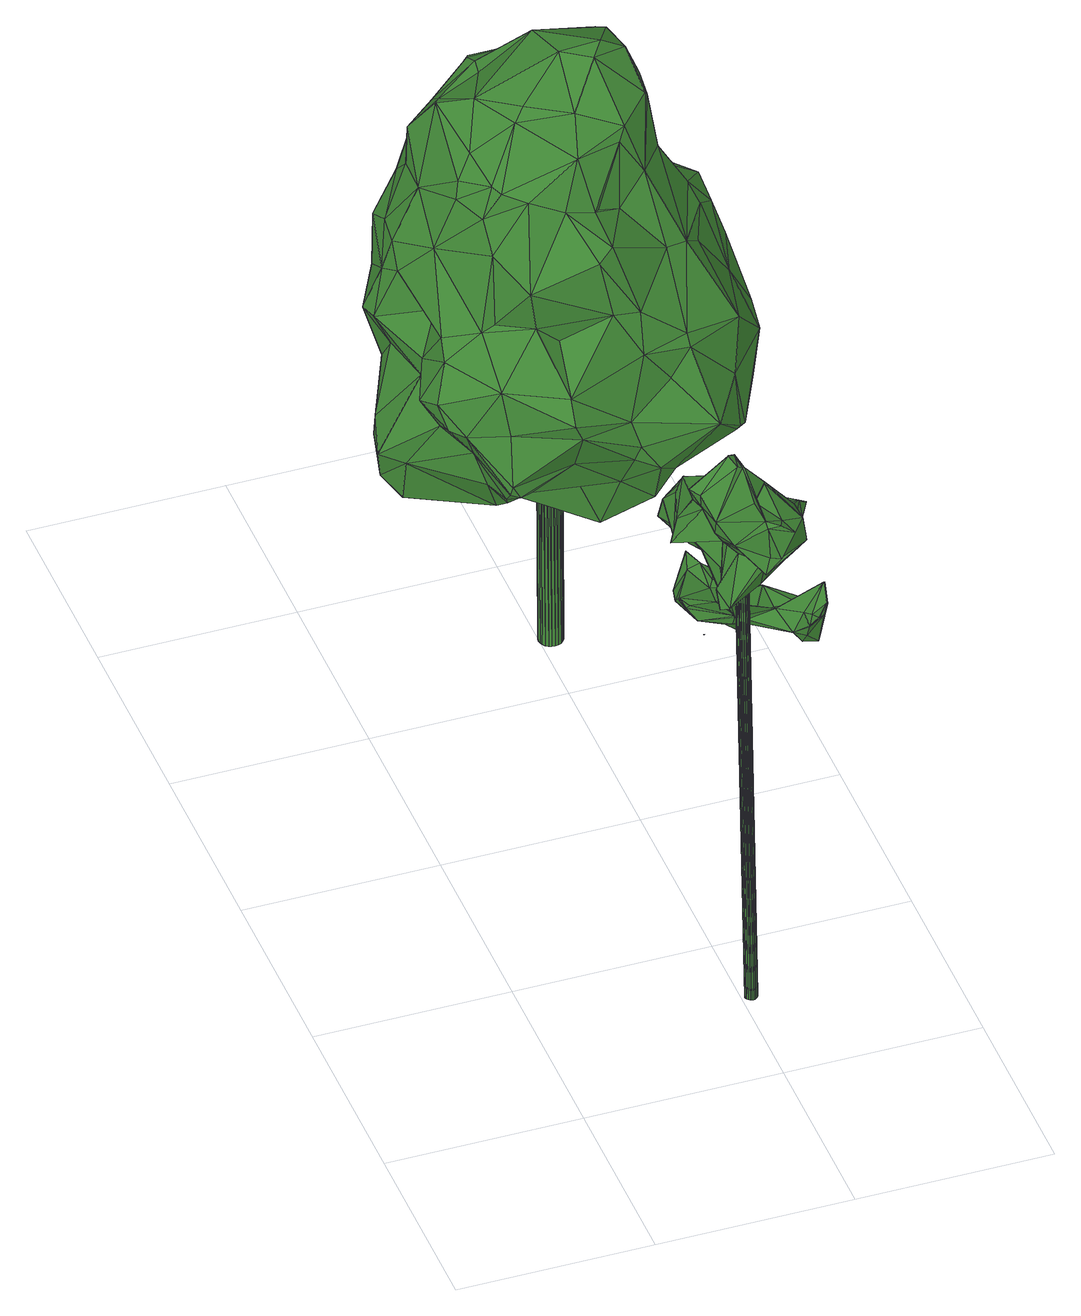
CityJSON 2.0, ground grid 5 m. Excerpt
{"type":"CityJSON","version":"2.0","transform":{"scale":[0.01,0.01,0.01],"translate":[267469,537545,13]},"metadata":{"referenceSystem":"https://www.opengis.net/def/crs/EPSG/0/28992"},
"CityObjects":{
"tree1":{"type":"SolitaryVegetationObject","attributes":{"gtid":190,"crown_width_m":4.43,"crown_median_z":26.59,"crown_r50_m":0.287,"crown_porosity":0.914,"trunk_H_m":13.5,"trunk_DBH_m":0.318,"trunk_radius_m":0.159,"trunk_base_height_m":13.09,"original_gtid":"190"},"geometry":[{"type":"Solid","lod":"3","boundaries":[[[[0,1,2]],[[3,4,5]],[[6,7,8]],[[9,10,11]],[[12,13,14]],[[12,14,15]],[[12,16,17]],[[18,19,20]],[[21,22,23]],[[24,25,26]],[[21,27,28]],[[29,25,24]],[[30,31,32]],[[33,34,35]],[[36,37,38]],[[39,38,37]],[[40,41,42]],[[43,44,10]],[[30,45,46]],[[47,48,49]],[[36,38,50]],[[2,51,0]],[[35,52,33]],[[33,52,34]],[[53,54,55]],[[56,57,58]],[[59,48,47]],[[60,61,62]],[[63,64,65]],[[6,8,66]],[[8,67,66]],[[68,69,70]],[[41,71,42]],[[72,73,27]],[[3,26,74]],[[39,75,76]],[[39,76,77]],[[66,77,76]],[[55,54,78]],[[27,73,28]],[[62,79,60]],[[80,74,26]],[[80,26,25]],[[41,27,21]],[[81,41,21]],[[82,83,84]],[[39,77,85]],[[34,52,35]],[[14,86,87]],[[1,0,74]],[[57,88,89]],[[71,29,42]],[[24,42,29]],[[72,47,73]],[[16,90,17]],[[80,91,74]],[[62,92,93]],[[94,92,62]],[[19,95,20]],[[55,96,97]],[[12,59,16]],[[47,49,98]],[[98,99,47]],[[56,19,18]],[[100,18,20]],[[100,20,101]],[[102,64,95]],[[102,65,64]],[[103,104,105]],[[7,106,107]],[[108,109,110]],[[85,38,39]],[[111,10,112]],[[66,113,6]],[[95,19,114]],[[95,114,102]],[[78,69,55]],[[45,13,115]],[[45,115,116]],[[56,114,19]],[[117,82,118]],[[36,118,82]],[[119,6,113]],[[37,119,113]],[[51,120,0]],[[62,93,121]],[[11,44,122]],[[46,123,124]],[[74,91,1]],[[125,1,91]],[[125,91,126]],[[127,125,55]],[[55,97,127]],[[127,1,125]],[[128,129,51]],[[84,37,36]],[[84,119,37]],[[113,76,75]],[[63,89,88]],[[107,130,122]],[[85,131,38]],[[50,131,77]],[[38,131,50]],[[77,131,85]],[[50,132,133]],[[67,132,50]],[[134,135,136]],[[137,25,138]],[[14,139,15]],[[63,140,64]],[[49,48,54]],[[20,95,64]],[[49,141,98]],[[78,142,87]],[[120,51,129]],[[134,120,129]],[[137,91,80]],[[105,119,84]],[[117,83,82]],[[12,115,13]],[[143,144,145]],[[127,2,1]],[[99,22,47]],[[146,147,148]],[[149,87,86]],[[136,135,104]],[[123,46,118]],[[118,46,104]],[[128,149,134]],[[128,150,149]],[[150,2,127]],[[25,137,80]],[[105,32,7]],[[50,77,67]],[[66,67,77]],[[54,151,49]],[[111,152,133]],[[143,115,17]],[[123,118,152]],[[4,24,5]],[[56,18,57]],[[55,126,153]],[[119,105,7]],[[6,119,7]],[[12,15,59]],[[150,128,2]],[[32,154,30]],[[45,154,13]],[[30,154,45]],[[2,128,51]],[[66,76,113]],[[87,139,14]],[[155,156,72]],[[112,10,9]],[[121,81,157]],[[121,93,81]],[[132,8,43]],[[81,71,41]],[[21,23,158]],[[154,104,135]],[[128,134,129]],[[13,154,149]],[[158,98,159]],[[137,138,94]],[[92,94,138]],[[8,132,67]],[[160,134,136]],[[160,110,3]],[[21,161,81]],[[3,134,160]],[[105,104,32]],[[136,45,160]],[[20,64,101]],[[48,59,162]],[[63,88,140]],[[100,57,18]],[[59,47,156]],[[9,114,58]],[[124,123,112]],[[160,116,108]],[[160,108,110]],[[13,86,14]],[[13,149,86]],[[82,84,36]],[[24,163,42]],[[136,104,46]],[[7,44,43]],[[107,44,7]],[[143,17,144]],[[144,17,164]],[[153,126,137]],[[164,145,144]],[[45,116,160]],[[55,153,53]],[[137,126,91]],[[150,127,97]],[[97,96,150]],[[134,3,120]],[[3,74,0]],[[0,120,3]],[[136,46,45]],[[53,151,54]],[[61,147,94]],[[153,94,147]],[[153,137,94]],[[146,153,147]],[[84,103,105]],[[57,89,30]],[[65,102,114]],[[32,104,154]],[[89,65,30]],[[84,83,103]],[[96,149,150]],[[118,83,117]],[[83,104,103]],[[83,118,104]],[[30,65,165]],[[65,114,165]],[[72,156,47]],[[106,165,114]],[[55,68,96]],[[149,135,134]],[[154,135,149]],[[101,140,100]],[[15,139,142]],[[3,5,26]],[[24,26,5]],[[139,87,142]],[[146,148,53]],[[49,151,148]],[[49,148,141]],[[55,69,68]],[[166,69,87]],[[78,87,69]],[[162,15,142]],[[162,59,15]],[[96,167,149]],[[151,53,148]],[[106,7,165]],[[87,167,166]],[[87,149,167]],[[141,148,147]],[[27,41,168]],[[72,27,168]],[[72,168,155]],[[155,168,41]],[[89,63,65]],[[54,162,78]],[[54,48,162]],[[112,123,111]],[[123,152,111]],[[64,140,101]],[[68,70,96]],[[107,122,44]],[[100,140,88]],[[138,25,169]],[[29,169,25]],[[111,133,43]],[[43,133,132]],[[114,56,58]],[[94,62,61]],[[167,70,166]],[[96,70,167]],[[157,60,79]],[[162,142,78]],[[88,57,100]],[[145,170,109]],[[165,31,30]],[[145,109,143]],[[108,143,109]],[[158,60,157]],[[107,106,130]],[[73,22,28]],[[158,157,21]],[[62,121,79]],[[157,79,121]],[[9,11,114]],[[73,47,22]],[[28,22,21]],[[118,36,152]],[[50,152,36]],[[133,152,50]],[[55,125,126]],[[116,143,108]],[[12,17,115]],[[116,115,143]],[[22,99,23]],[[11,10,44]],[[98,23,99]],[[158,23,98]],[[157,81,161]],[[157,161,21]],[[8,7,43]],[[41,171,155]],[[138,169,92]],[[163,170,42]],[[114,130,106]],[[122,130,11]],[[114,11,130]],[[93,92,172]],[[93,172,81]],[[156,173,59]],[[169,172,92]],[[29,172,169]],[[7,32,31]],[[71,81,172]],[[29,71,172]],[[113,75,37]],[[163,109,170]],[[37,75,39]],[[145,164,170]],[[40,171,41]],[[170,164,40]],[[40,42,170]],[[3,110,4]],[[24,4,163]],[[109,163,4]],[[4,110,109]],[[153,146,53]],[[30,124,57]],[[46,124,30]],[[69,166,70]],[[112,9,58]],[[124,112,58]],[[124,58,57]],[[60,159,61]],[[158,159,60]],[[98,141,159]],[[43,10,111]],[[90,155,171]],[[59,173,16]],[[165,7,31]],[[155,90,156]],[[156,90,173]],[[16,173,90]],[[164,171,40]],[[17,90,171]],[[17,171,164]],[[61,159,147]],[[141,147,159]],[[174,175,176]],[[174,176,177]],[[177,176,178]],[[177,178,179]],[[176,175,180]],[[176,180,178]],[[178,180,181]],[[178,181,179]],[[180,175,182]],[[180,182,181]],[[181,182,183]],[[181,183,179]],[[182,175,184]],[[182,184,183]],[[183,184,185]],[[183,185,179]],[[184,175,186]],[[184,186,185]],[[185,186,187]],[[185,187,179]],[[186,175,188]],[[186,188,187]],[[187,188,189]],[[187,189,179]],[[188,175,190]],[[188,190,189]],[[189,190,191]],[[189,191,179]],[[190,175,192]],[[190,192,191]],[[191,192,193]],[[191,193,179]],[[192,175,194]],[[192,194,193]],[[193,194,195]],[[193,195,179]],[[194,175,196]],[[194,196,195]],[[195,196,197]],[[195,197,179]],[[196,175,198]],[[196,198,197]],[[197,198,199]],[[197,199,179]],[[198,175,200]],[[198,200,199]],[[199,200,201]],[[199,201,179]],[[200,175,202]],[[200,202,201]],[[201,202,203]],[[201,203,179]],[[202,175,204]],[[202,204,203]],[[203,204,205]],[[203,205,179]],[[204,175,206]],[[204,206,205]],[[205,206,207]],[[205,207,179]],[[206,175,208]],[[206,208,207]],[[207,208,209]],[[207,209,179]],[[208,175,210]],[[208,210,209]],[[209,210,211]],[[209,211,179]],[[210,175,212]],[[210,212,211]],[[211,212,213]],[[211,213,179]],[[212,175,214]],[[212,214,213]],[[213,214,215]],[[213,215,179]],[[214,175,216]],[[214,216,215]],[[215,216,217]],[[215,217,179]],[[216,175,218]],[[216,218,217]],[[217,218,219]],[[217,219,179]],[[218,175,220]],[[218,220,219]],[[219,220,221]],[[219,221,179]],[[220,175,222]],[[220,222,221]],[[221,222,223]],[[221,223,179]],[[222,175,174]],[[222,174,223]],[[223,174,177]],[[223,177,179]]]]}]},
"tree2":{"type":"SolitaryVegetationObject","attributes":{"gtid":172,"crown_width_m":9.49,"crown_median_z":23.78,"crown_r50_m":0.351,"crown_porosity":0.901,"trunk_H_m":10.58,"trunk_DBH_m":0.619,"trunk_radius_m":0.31,"trunk_base_height_m":13.2,"original_gtid":"172"},"geometry":[{"type":"Solid","lod":"3","boundaries":[[[[224,225,226]],[[227,228,229]],[[230,231,232]],[[233,234,235]],[[236,233,237]],[[235,238,237]],[[239,240,241]],[[242,224,243]],[[244,245,246]],[[247,246,245]],[[248,249,250]],[[251,252,253]],[[254,255,256]],[[230,257,231]],[[258,259,260]],[[261,262,263]],[[264,265,266]],[[267,268,269]],[[230,232,270]],[[271,272,273]],[[274,275,276]],[[277,278,279]],[[243,224,226]],[[280,281,282]],[[256,283,284]],[[285,286,287]],[[288,289,290]],[[291,237,238]],[[292,238,293]],[[294,295,296]],[[297,286,242]],[[298,299,296]],[[300,301,302]],[[267,303,304]],[[305,306,265]],[[307,271,273]],[[308,309,310]],[[308,310,311]],[[312,313,314]],[[315,316,317]],[[315,317,259]],[[318,250,319]],[[315,320,316]],[[321,295,294]],[[322,323,324]],[[325,326,327]],[[237,291,236]],[[236,291,280]],[[328,329,330]],[[331,292,293]],[[262,332,333]],[[280,282,236]],[[334,335,336]],[[293,337,331]],[[293,338,337]],[[226,225,332]],[[333,332,225]],[[339,316,320]],[[255,254,340]],[[237,233,235]],[[224,242,225]],[[255,340,297]],[[304,341,342]],[[304,342,343]],[[311,261,344]],[[280,317,281]],[[259,317,280]],[[307,273,345]],[[307,345,346]],[[234,347,348]],[[349,302,350]],[[328,330,279]],[[351,352,353]],[[354,355,356]],[[357,326,354]],[[281,358,359]],[[227,359,358]],[[254,360,361]],[[362,363,361]],[[338,293,364]],[[354,356,365]],[[366,268,367]],[[358,281,316]],[[361,363,340]],[[361,340,254]],[[355,354,326]],[[368,369,370]],[[348,270,232]],[[281,317,316]],[[256,371,283]],[[372,247,373]],[[289,374,229]],[[359,229,374]],[[348,232,375]],[[227,376,228]],[[228,377,290]],[[378,379,380]],[[381,357,354]],[[259,382,315]],[[326,383,355]],[[354,365,381]],[[291,238,292]],[[384,385,337]],[[338,384,337]],[[273,272,386]],[[387,388,389]],[[390,391,392]],[[357,393,327]],[[394,344,261]],[[343,395,386]],[[372,373,390]],[[396,397,398]],[[388,387,399]],[[400,401,336]],[[313,402,314]],[[398,335,403]],[[334,403,335]],[[300,302,349]],[[367,376,366]],[[328,366,376]],[[403,351,353]],[[334,404,405]],[[242,286,406]],[[242,406,225]],[[407,285,287]],[[407,287,363]],[[408,365,356]],[[381,409,274]],[[269,303,267]],[[355,408,356]],[[410,323,322]],[[358,316,339]],[[376,339,328]],[[320,328,339]],[[271,307,360]],[[360,307,346]],[[363,362,411]],[[412,413,260]],[[389,388,285]],[[414,415,308]],[[227,339,376]],[[358,339,227]],[[303,341,304]],[[362,416,369]],[[417,369,416]],[[289,270,418]],[[262,261,311]],[[293,375,364]],[[258,382,259]],[[301,419,399]],[[301,261,419]],[[272,231,257]],[[273,386,395]],[[265,264,305]],[[393,381,274]],[[381,393,357]],[[248,253,252]],[[402,313,353]],[[409,381,365]],[[271,264,231]],[[340,286,297]],[[388,419,263]],[[331,420,421]],[[275,335,397]],[[367,268,228]],[[420,422,423]],[[390,424,421]],[[305,284,283]],[[390,392,424]],[[375,425,348]],[[234,348,425]],[[235,293,238]],[[369,417,370]],[[426,427,428]],[[291,292,424]],[[429,423,309]],[[429,309,430]],[[372,431,429]],[[331,424,292]],[[331,421,424]],[[349,427,426]],[[432,427,349]],[[424,392,413]],[[433,434,380]],[[433,378,434]],[[434,378,380]],[[235,234,425]],[[235,425,293]],[[435,278,436]],[[299,278,435]],[[281,437,282]],[[359,437,281]],[[234,233,347]],[[270,289,288]],[[360,254,284]],[[256,284,254]],[[438,391,373]],[[402,439,343]],[[440,343,257]],[[272,257,343]],[[432,441,427]],[[442,427,441]],[[389,443,387]],[[387,443,411]],[[389,285,443]],[[288,230,270]],[[269,366,298]],[[269,298,296]],[[400,336,408]],[[267,444,268]],[[428,344,426]],[[265,306,232]],[[250,245,445]],[[384,243,385]],[[364,306,283]],[[433,336,378]],[[349,426,446]],[[331,337,385]],[[248,447,253]],[[441,253,447]],[[446,426,300]],[[428,427,442]],[[366,269,268]],[[394,300,426]],[[394,426,344]],[[313,396,398]],[[397,335,398]],[[250,445,248]],[[230,288,448]],[[385,226,422]],[[385,422,420]],[[249,449,250]],[[397,324,276]],[[397,276,275]],[[262,333,263]],[[334,380,404]],[[450,399,411]],[[401,355,350]],[[387,411,399]],[[382,258,449]],[[382,449,249]],[[253,325,251]],[[451,401,302]],[[298,366,279]],[[394,261,300]],[[357,327,326]],[[372,246,247]],[[244,415,414]],[[430,415,244]],[[294,296,299]],[[279,366,328]],[[285,388,452]],[[435,327,393]],[[396,324,397]],[[395,345,273]],[[436,278,277]],[[440,448,304]],[[441,325,253]],[[386,272,343]],[[275,408,336]],[[360,264,271]],[[346,345,453]],[[409,408,275]],[[274,409,275]],[[284,264,360]],[[322,324,396]],[[355,401,408]],[[400,408,401]],[[401,350,302]],[[298,278,299]],[[279,278,298]],[[454,416,362]],[[351,403,334]],[[313,398,403]],[[353,313,403]],[[422,455,423]],[[294,456,321]],[[274,321,456]],[[284,305,264]],[[453,368,370]],[[290,229,228]],[[417,416,346]],[[373,391,390]],[[343,439,395]],[[334,336,433]],[[433,380,334]],[[275,336,335]],[[388,399,419]],[[451,378,336]],[[451,302,378]],[[457,303,269]],[[349,446,300]],[[372,390,421]],[[343,342,402]],[[261,263,419]],[[440,304,343]],[[301,300,261]],[[351,334,405]],[[377,228,268]],[[332,458,226]],[[263,452,388]],[[323,321,324]],[[290,377,288]],[[401,451,459]],[[430,309,308]],[[243,460,242]],[[311,310,262]],[[262,310,332]],[[340,287,286]],[[378,461,379]],[[450,379,461]],[[399,461,301]],[[450,461,399]],[[378,302,461]],[[429,244,372]],[[301,461,302]],[[346,453,417]],[[372,244,246]],[[249,329,382]],[[315,382,320]],[[328,382,329]],[[320,382,328]],[[371,364,283]],[[303,457,341]],[[410,341,457]],[[311,414,308]],[[338,364,371]],[[264,266,231]],[[313,312,396]],[[311,428,414]],[[423,455,309]],[[440,257,448]],[[299,456,294]],[[231,272,271]],[[338,371,384]],[[365,408,409]],[[344,428,311]],[[368,405,404]],[[404,369,368]],[[325,441,383]],[[325,383,326]],[[420,331,385]],[[312,314,341]],[[226,385,243]],[[297,460,255]],[[310,309,455]],[[404,379,369]],[[380,379,404]],[[369,379,450]],[[371,460,384]],[[243,384,460]],[[256,460,371]],[[255,460,256]],[[242,460,297]],[[375,306,364]],[[283,306,305]],[[232,266,265]],[[232,231,266]],[[443,285,407]],[[321,274,276]],[[321,276,324]],[[383,441,432]],[[383,432,349]],[[322,312,410]],[[322,396,312]],[[341,410,312]],[[314,402,342]],[[314,342,341]],[[368,462,405]],[[462,351,405]],[[463,359,374]],[[374,464,463]],[[274,456,393]],[[277,279,330]],[[277,330,436]],[[244,445,245]],[[367,228,376]],[[454,346,416]],[[353,439,402]],[[250,318,247]],[[373,247,318]],[[435,456,299]],[[393,456,435]],[[457,295,410]],[[361,454,362]],[[251,465,436]],[[436,465,435]],[[327,435,465]],[[325,465,251]],[[327,465,325]],[[239,447,466]],[[239,466,244]],[[377,268,444]],[[248,445,447]],[[466,447,445]],[[466,445,244]],[[347,463,348]],[[347,359,463]],[[374,289,418]],[[352,395,439]],[[453,462,368]],[[352,439,353]],[[442,414,428]],[[414,442,241]],[[239,241,442]],[[447,239,442]],[[447,442,441]],[[430,244,429]],[[425,375,293]],[[267,448,377]],[[288,377,448]],[[267,304,448]],[[267,377,444]],[[375,232,306]],[[249,252,329]],[[330,329,252]],[[351,462,352]],[[453,352,462]],[[420,423,431]],[[318,258,438]],[[420,431,421]],[[372,421,431]],[[280,291,412]],[[370,417,453]],[[414,241,240]],[[449,258,319]],[[449,319,250]],[[429,431,423]],[[248,252,249]],[[369,450,467]],[[318,319,258]],[[369,467,362]],[[457,269,295]],[[410,295,323]],[[321,323,295]],[[269,296,295]],[[230,448,257]],[[336,459,451]],[[401,459,336]],[[250,247,245]],[[355,383,350]],[[349,350,383]],[[225,406,333]],[[263,406,452]],[[333,406,263]],[[285,452,406]],[[411,407,363]],[[443,407,411]],[[286,285,406]],[[362,467,411]],[[450,411,467]],[[438,373,318]],[[438,260,413]],[[392,438,413]],[[236,437,233]],[[282,437,236]],[[347,233,437]],[[347,437,359]],[[291,413,412]],[[453,345,352]],[[424,413,291]],[[436,252,251]],[[330,252,436]],[[360,454,361]],[[360,346,454]],[[392,391,438]],[[363,287,340]],[[258,260,438]],[[430,308,415]],[[412,260,280]],[[345,395,352]],[[348,418,270]],[[463,418,348]],[[374,418,464]],[[464,418,463]],[[422,458,455]],[[259,280,260]],[[227,229,359]],[[289,229,290]],[[310,458,332]],[[455,458,310]],[[226,458,422]],[[244,240,239]],[[414,240,244]],[[468,469,470]],[[468,470,471]],[[471,470,472]],[[471,472,473]],[[470,469,474]],[[470,474,472]],[[472,474,475]],[[472,475,473]],[[474,469,476]],[[474,476,475]],[[475,476,477]],[[475,477,473]],[[476,469,478]],[[476,478,477]],[[477,478,479]],[[477,479,473]],[[478,469,480]],[[478,480,479]],[[479,480,481]],[[479,481,473]],[[480,469,482]],[[480,482,481]],[[481,482,483]],[[481,483,473]],[[482,469,484]],[[482,484,483]],[[483,484,485]],[[483,485,473]],[[484,469,486]],[[484,486,485]],[[485,486,487]],[[485,487,473]],[[486,469,488]],[[486,488,487]],[[487,488,489]],[[487,489,473]],[[488,469,490]],[[488,490,489]],[[489,490,491]],[[489,491,473]],[[490,469,492]],[[490,492,491]],[[491,492,493]],[[491,493,473]],[[492,469,494]],[[492,494,493]],[[493,494,495]],[[493,495,473]],[[494,469,496]],[[494,496,495]],[[495,496,497]],[[495,497,473]],[[496,469,498]],[[496,498,497]],[[497,498,499]],[[497,499,473]],[[498,469,500]],[[498,500,499]],[[499,500,501]],[[499,501,473]],[[500,469,502]],[[500,502,501]],[[501,502,503]],[[501,503,473]],[[502,469,504]],[[502,504,503]],[[503,504,505]],[[503,505,473]],[[504,469,506]],[[504,506,505]],[[505,506,507]],[[505,507,473]],[[506,469,508]],[[506,508,507]],[[507,508,509]],[[507,509,473]],[[508,469,510]],[[508,510,509]],[[509,510,511]],[[509,511,473]],[[510,469,512]],[[510,512,511]],[[511,512,513]],[[511,513,473]],[[512,469,514]],[[512,514,513]],[[513,514,515]],[[513,515,473]],[[514,469,516]],[[514,516,515]],[[515,516,517]],[[515,517,473]],[[516,469,468]],[[516,468,517]],[[517,468,471]],[[517,471,473]]]]}]}
},
"vertices":[
[353,467,1386],[430,519,1437],[407,491,1372],[378,347,1421],[447,273,1476],[337,309,1450],[513,533,1098],[602,430,1135],[546,472,1063],[627,336,1126],[626,365,1100],[663,361,1087],[576,202,1394],[514,242,1304],[576,260,1384],[602,218,1397],[528,158,1410],[495,142,1391],[627,188,1160],[663,209,1118],[664,174,1225],[477,60,1648],[523,72,1629],[481,147,1638],[320,286,1452],[347,319,1493],[335,311,1451],[478,46,1636],[510,44,1638],[387,246,1568],[589,304,1164],[602,354,1127],[550,334,1140],[533,648,836],[533,647,834],[533,645,836],[413,513,1075],[463,569,1113],[435,590,1041],[473,606,1138],[489,124,1470],[419,115,1547],[415,190,1506],[608,394,1095],[645,389,1083],[474,295,1217],[497,327,1145],[583,98,1601],[602,185,1551],[597,197,1563],[477,544,1011],[386,474,1346],[535,647,836],[527,317,1498],[639,281,1498],[503,388,1493],[626,218,1120],[603,219,1152],[614,242,1131],[615,157,1478],[452,209,1744],[450,247,1713],[449,245,1712],[642,196,1214],[681,203,1233],[692,256,1253],[531,564,1097],[519,496,1033],[648,379,1414],[649,380,1414],[655,405,1396],[391,171,1549],[510,39,1541],[544,40,1611],[359,450,1448],[473,604,1139],[499,578,1117],[494,605,1039],[666,303,1469],[451,209,1742],[377,411,1494],[387,154,1598],[402,463,1122],[409,425,1121],[405,464,1123],[459,619,1025],[544,302,1386],[650,378,1412],[625,165,1208],[632,227,1199],[485,91,1474],[392,431,1496],[359,268,1617],[377,239,1617],[450,282,1626],[683,202,1232],[518,403,1398],[504,441,1399],[522,193,1653],[521,191,1651],[625,164,1206],[649,160,1230],[695,255,1253],[421,434,1119],[498,329,1147],[486,434,1112],[679,364,1127],[683,398,1086],[442,247,1358],[422,218,1362],[442,248,1360],[546,374,1083],[532,339,1106],[498,576,1118],[676,309,1135],[512,241,1304],[499,255,1313],[408,425,1119],[429,402,1095],[498,510,1093],[411,410,1329],[462,215,1698],[683,397,1084],[495,341,1115],[525,328,1130],[394,430,1494],[400,419,1531],[488,464,1408],[473,438,1302],[433,431,1318],[679,362,1125],[458,617,1024],[541,452,1003],[540,450,1002],[433,383,1325],[466,303,1213],[463,302,1213],[398,418,1531],[376,287,1571],[647,303,1462],[647,161,1231],[509,225,1634],[665,303,1466],[429,222,1355],[395,150,1331],[403,200,1354],[449,314,1538],[479,278,1638],[514,235,1570],[519,360,1334],[488,443,1356],[558,239,1528],[509,430,1041],[468,355,1531],[475,297,1217],[478,59,1486],[515,71,1513],[462,177,1725],[465,176,1727],[464,215,1699],[454,327,1354],[479,146,1636],[640,279,1496],[442,223,1479],[409,123,1351],[656,335,1140],[657,406,1395],[656,404,1394],[487,55,1538],[372,275,1577],[454,189,1458],[483,91,1475],[380,244,1582],[558,173,1463],[541,295,9],[525,295,9],[540,299,9],[518,301,1359],[518,305,1359],[502,301,1359],[539,303,9],[516,309,1359],[536,306,9],[514,313,1359],[533,309,9],[510,315,1359],[529,310,9],[507,317,1359],[525,311,9],[502,317,1359],[521,310,9],[498,317,1359],[517,309,9],[494,315,1359],[514,306,9],[491,313,1359],[511,303,9],[489,309,1359],[510,299,9],[487,306,1359],[509,295,9],[486,301,1359],[510,291,9],[487,297,1359],[511,287,9],[489,293,1359],[514,284,9],[491,290,1359],[517,281,9],[494,288,1359],[521,280,9],[498,286,1359],[525,279,9],[502,285,1359],[529,280,9],[506,286,1359],[533,281,9],[510,288,1359],[536,284,9],[514,290,1359],[539,287,9],[516,293,1359],[540,291,9],[518,297,1359],
[764,2091,1184],[697,2131,1077],[716,2128,1210],[368,1413,1604],[340,1320,1404],[455,1396,1564],[720,1287,1210],[870,1341,1177],[769,1427,1369],[618,1650,1797],[727,1601,1698],[713,1701,1765],[550,1711,1787],[649,1692,1809],[707,1817,1737],[366,1860,1175],[448,1967,1161],[392,1938,1017],[807,2058,1070],[765,2079,1201],[378,2039,1286],[241,1910,1376],[350,1901,1348],[295,1897,1451],[142,1872,1283],[140,1781,1336],[211,1898,1379],[71,1743,1117],[109,1717,1245],[135,1857,1144],[971,1745,1045],[905,1940,1051],[946,1744,1163],[726,1279,1171],[212,1826,1562],[260,1761,1672],[276,1785,1662],[474,2113,758],[539,2193,943],[630,2136,832],[915,1538,1154],[855,1572,1348],[816,1477,1318],[409,1229,1137],[363,1344,1276],[264,1310,1134],[711,1404,1383],[965,1462,1023],[854,1326,1020],[876,1317,871],[107,1538,788],[298,1444,680],[255,1387,800],[194,1584,1198],[151,1550,1086],[167,1463,1211],[337,1705,1707],[399,1592,1702],[428,1621,1723],[900,1711,1324],[957,1681,1147],[770,2081,820],[849,2030,1007],[785,1980,862],[605,1291,1302],[547,1325,1489],[506,1301,1467],[528,1835,1763],[689,1843,1723],[775,1775,1612],[150,1362,1011],[186,1338,998],[130,1382,1078],[880,1989,1044],[163,1425,1168],[111,1455,1043],[418,1983,772],[608,1924,712],[403,1858,752],[407,1189,1082],[562,1238,1019],[902,1626,1302],[840,1617,1384],[948,1464,875],[474,2124,1087],[473,2124,1272],[527,2157,1093],[470,2189,953],[434,1275,899],[557,1296,795],[569,1231,907],[244,1559,1595],[300,1481,1620],[284,1590,1643],[237,1852,1532],[224,1844,1534],[235,1546,1550],[226,1402,892],[298,1272,835],[272,1270,851],[275,1304,812],[126,1763,941],[119,1730,772],[76,1668,843],[188,1574,1393],[128,1695,1339],[127,1654,1280],[698,1931,1500],[576,2167,1076],[615,2173,1017],[531,1446,615],[345,1460,686],[375,1591,680],[714,1916,1481],[746,1820,1433],[274,1472,1536],[915,1872,983],[427,1196,1035],[584,1226,946],[780,1219,968],[355,2123,895],[855,1377,832],[936,1508,818],[644,1512,1688],[687,1491,1557],[293,1851,905],[278,1809,893],[682,1380,684],[683,1263,832],[641,1290,732],[118,1709,669],[165,1747,738],[174,1703,658],[76,1679,779],[315,1452,1616],[506,1454,1668],[983,1572,1019],[942,1728,952],[894,1738,849],[880,1852,872],[781,1697,1404],[117,1658,654],[249,1408,1247],[281,1407,1262],[687,1469,720],[743,1652,800],[776,1520,837],[859,1778,1312],[451,2005,1419],[339,1929,1537],[532,1403,1539],[759,1602,1527],[285,1430,1453],[539,1300,1303],[476,1794,650],[579,1704,780],[546,1610,570],[67,1609,709],[192,1692,1487],[210,1861,944],[735,1889,1313],[627,2024,1320],[855,1290,888],[711,1963,670],[677,2116,729],[747,2032,695],[417,1975,1609],[383,1934,1616],[396,1924,1647],[48,1575,803],[430,2079,760],[848,1296,875],[350,1335,789],[311,1400,718],[467,1384,780],[667,1939,668],[295,1647,880],[334,1724,867],[632,1224,871],[537,1385,608],[610,1536,720],[694,1435,692],[734,2082,1016],[770,1996,822],[232,1667,649],[113,1579,652],[277,1266,876],[794,1877,702],[396,1842,1665],[402,1885,1665],[394,2055,1052],[475,2050,1185],[874,1574,848],[884,1542,832],[607,1443,1500],[630,2131,734],[570,2054,1477],[554,2029,1522],[583,2054,1351],[515,2093,1395],[565,1957,1624],[740,1623,1671],[368,2071,902],[245,1939,990],[349,2093,936],[412,2081,1306],[436,2106,1276],[482,2062,1398],[226,1899,964],[418,1640,552],[443,1666,524],[155,1569,1021],[79,1687,1128],[538,1563,1716],[293,1877,1585],[681,1259,831],[681,1291,1080],[186,1922,984],[247,1939,994],[759,2002,689],[420,1343,1225],[212,1895,1293],[432,1978,894],[166,1876,1155],[611,1282,1177],[202,1806,1469],[706,1834,717],[491,1756,788],[721,2104,821],[808,1401,832],[875,1574,852],[505,2114,1294],[166,1466,941],[282,1295,1009],[644,2085,1207],[492,1624,834],[833,1881,1190],[605,1884,678],[710,1405,686],[624,1491,1661],[545,1420,1530],[126,1699,1026],[218,1883,1271],[758,1812,876],[556,1695,20],[525,1695,20],[555,1703,20],[546,1680,1078],[545,1688,1078],[515,1680,1077],[552,1711,20],[542,1696,1078],[547,1717,21],[537,1702,1078],[540,1722,21],[530,1707,1078],[533,1725,21],[523,1710,1078],[524,1726,20],[515,1711,1078],[517,1725,20],[507,1710,1078],[509,1722,20],[499,1707,1078],[503,1717,20],[493,1702,1078],[498,1710,20],[488,1695,1077],[495,1703,20],[485,1688,1077],[494,1695,20],[484,1680,1077],[495,1687,20],[485,1672,1077],[498,1679,20],[488,1664,1077],[503,1673,19],[493,1658,1077],[510,1668,19],[500,1653,1077],[517,1665,20],[507,1650,1077],[525,1664,20],[515,1649,1077],[533,1665,20],[523,1650,1077],[541,1668,20],[531,1653,1077],[547,1673,20],[537,1658,1077],[552,1680,20],[542,1665,1078],[555,1688,20],[545,1672,1078]
]}
